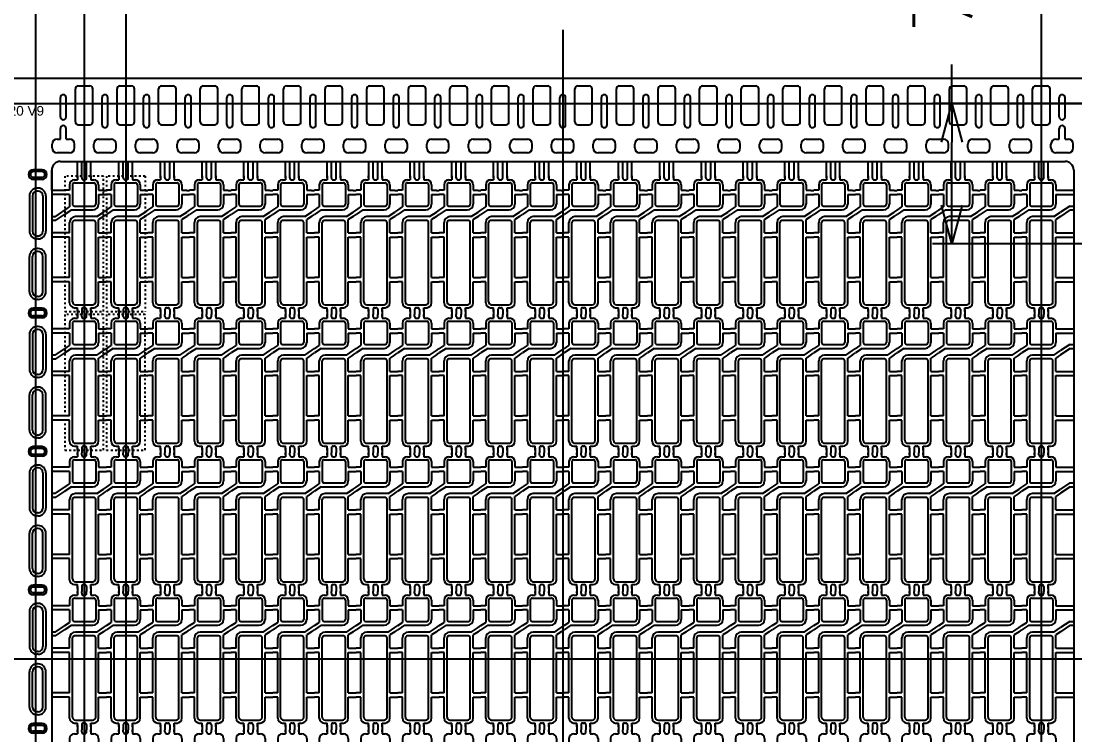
# Model space of a CAD drawing. Header units: millimetres. Extents: x -992 to 1678, y 128 to 1331.
# Drawn here: x -900.5 to -846, y 1233.2 to 1270.1 of the extents above; entities that cross this region are included whole.
import ezdxf

# ---------------------------------------------------------------- set-up
doc = ezdxf.new("R2010")
doc.units = ezdxf.units.MM
doc.header["$PDMODE"] = 3
doc.header["$PDSIZE"] = -1
for name, pattern in [('CENTER', [10.16, 6.35, -1.27, 1.27, -1.27]), ('DOT2', [0.125, 0, -0.125]), ('HIDDEN', [1.905, 1.27, -0.635])]:
    doc.linetypes.add(name, pattern=pattern)
doc.layers.get('DEFPOINTS').update_dxf_attribs({"color": 10})
for name, color, linetype in [('1', 3, 'Continuous'), ('3', 3, 'Continuous'), ('6', 6, 'Continuous'), ('b etching', 1, 'Continuous'), ('CEN', 8, 'CENTER'), ('DIM', 7, 'Continuous'), ('HID', 1, 'HIDDEN')]:
    doc.layers.add(name, color=color, linetype=linetype)
doc.styles.add('SIMPLEX', font='simplex')
doc.styles.get("Standard").update_dxf_attribs({"font": 'txt.shx', "bigfont": 'chineset.shx'})
doc.styles.add('STYLE3', font='arial.ttf')
doc.dimstyles.new('ISO-25', dxfattribs={"dimtxt": 2.5, "dimasz": 2.5, "dimexe": 1.25, "dimexo": 0.625, "dimtad": 1, "dimtxsty": 'Standard', "dimcen": 2.5, "dimadec": 0, "dimazin": 0, "dimtfac": 1, "dimtmove": 0, "dimatfit": 3, "dimfxl": 1, "dimarcsym": 0})

# ---------------------------------------------------------------- blocks, each defined once
blk = doc.blocks.new('_OPEN30')
at = {"color": 0, "linetype": 'ByBlock'}
for p, q in [((-1, 0.268), (0, 0)), ((0, 0), (-1, -0.268)), ((0, 0), (-1, 0))]:
    blk.add_line(p, q, dxfattribs=at)
blk = doc.blocks.new('*D90')
at = {"layer": 'DEFPOINTS', "color": 0, "transparency": 16777216}
for p in [(-656.549, 1302.091), (-903.349, 1266.644), (-656.549, 1266.644)]:
    blk.add_point(p, dxfattribs=at)
at = {"layer": 'DIM', "color": 0, "lineweight": -2, "transparency": 16777216}
for p, q in [((-903.349, 1267.644), (-903.349, 1303.091)), ((-656.549, 1267.644), (-656.549, 1303.091)), ((-901.349, 1302.091), (-790.092, 1302.091)), ((-658.549, 1302.091), (-769.806, 1302.091))]:
    blk.add_line(p, q, dxfattribs=at)
at = {"layer": 'DIM', "color": 0, "lineweight": -2, "transparency": 16777216, "xscale": 2, "yscale": 2, "zscale": 2, "rotation": 180}
blk.add_blockref('_OPEN30', (-903.349, 1302.091), dxfattribs=at)
at = {"layer": 'DIM', "color": 0, "lineweight": -2, "transparency": 16777216, "xscale": 2, "yscale": 2, "zscale": 2}
blk.add_blockref('_OPEN30', (-656.549, 1302.091), dxfattribs=at)
at = {"layer": 'DIM', "color": 0, "transparency": 16777216, "insert": (-779.949, 1302.091), "char_height": 3, "attachment_point": 5, "style": 'SIMPLEX'}
blk.add_mtext('246,8±1', dxfattribs=at)
blk = doc.blocks.new('*D93')
at = {"layer": 'DEFPOINTS', "color": 0, "transparency": 16777216}
for p in [(-899.724, 1292.825), (-841.649, 1270.144), (-899.724, 1208.444)]:
    blk.add_point(p, dxfattribs=at)
at = {"layer": 'DIM', "color": 0, "lineweight": -2, "transparency": 16777216}
for p, q in [((-899.724, 1209.444), (-899.724, 1293.825)), ((-841.649, 1271.144), (-841.649, 1293.825)), ((-897.724, 1292.825), (-879.615, 1292.825)), ((-843.649, 1292.825), (-861.758, 1292.825))]:
    blk.add_line(p, q, dxfattribs=at)
at = {"layer": 'DIM', "color": 0, "lineweight": -2, "transparency": 16777216, "xscale": 2, "yscale": 2, "zscale": 2, "rotation": 180}
blk.add_blockref('_OPEN30', (-899.724, 1292.825), dxfattribs=at)
at = {"layer": 'DIM', "color": 0, "lineweight": -2, "transparency": 16777216, "xscale": 2, "yscale": 2, "zscale": 2}
blk.add_blockref('_OPEN30', (-841.649, 1292.825), dxfattribs=at)
at = {"layer": 'DIM', "color": 0, "transparency": 16777216, "insert": (-870.686, 1292.825), "char_height": 3, "attachment_point": 5, "style": 'SIMPLEX'}
blk.add_mtext('58,075', dxfattribs=at)
blk = doc.blocks.new('*D131')
at = {"layer": 'DEFPOINTS', "color": 0, "transparency": 16777216}
for p in [(-841.649, 1265.844), (-852.393, 1258.594), (-841.649, 1258.594)]:
    blk.add_point(p, dxfattribs=at)
at = {"layer": 'DIM', "color": 0, "lineweight": -2, "transparency": 16777216}
for p, q in [((-852.393, 1265.844), (-852.393, 1267.844)), ((-842.649, 1265.844), (-853.393, 1265.844)), ((-852.393, 1260.594), (-852.393, 1263.844)), ((-842.649, 1258.594), (-853.393, 1258.594))]:
    blk.add_line(p, q, dxfattribs=at)
at = {"layer": 'DIM', "color": 0, "lineweight": -2, "transparency": 16777216, "xscale": 2, "yscale": 2, "zscale": 2}
for p, rotation in [((-852.393, 1265.844), 90), ((-852.393, 1258.594), 270)]:
    blk.add_blockref('_OPEN30', p, dxfattribs=dict(at, rotation=rotation))
at = {"layer": 'DIM', "color": 0, "transparency": 16777216, "insert": (-852.393, 1273.915), "char_height": 3, "attachment_point": 5, "rotation": 90, "style": 'SIMPLEX'}
blk.add_mtext('7,25', dxfattribs=at)
blk = doc.blocks.new('e1')
at = {"layer": '1'}
for p, q in [((-947.058, 906.581), (-947.058, 906.481)), ((-947.058, 906.481), (-947.058, 906.581)), ((-947.058, 906.581), (-947.058, 906.381)), ((-946.358, 906.581), (-946.358, 906.481)), ((-946.358, 906.481), (-946.358, 906.581)), ((-946.358, 906.581), (-946.358, 906.381)), ((-947.458, 906.131), (-947.458, 905.841)), ((-946.358, 906.381), (-946.208, 906.381)), ((-945.958, 906.131), (-945.958, 905.841)), ((-947.458, 905.841), (-947.708, 905.841)), ((-947.458, 905.621), (-947.708, 905.621)), ((-947.458, 905.621), (-947.458, 904.981)), ((-945.958, 905.841), (-945.708, 905.841)), ((-945.958, 905.621), (-945.958, 905.131)), ((-945.958, 905.621), (-945.708, 905.621)), ((-947.358, 904.831), (-946.258, 904.831)), ((-946.058, 904.481), (-947.158, 904.481)), ((-947.458, 903.641), (-947.458, 904.181)), ((-945.958, 903.641), (-945.958, 904.331)), ((-947.458, 903.641), (-947.708, 903.641)), ((-947.458, 903.421), (-947.708, 903.421)), ((-947.458, 901.341), (-947.458, 903.421)), ((-945.958, 903.641), (-945.708, 903.641)), ((-945.958, 901.341), (-945.958, 903.421)), ((-945.958, 903.421), (-945.708, 903.421)), ((-947.458, 901.341), (-947.708, 901.341)), ((-947.458, 901.121), (-947.708, 901.121)), ((-947.458, 900.031), (-947.458, 901.121)), ((-945.958, 901.341), (-945.708, 901.341)), ((-945.958, 900.031), (-945.958, 901.121)), ((-945.958, 901.121), (-945.708, 901.121)), ((-947.058, 899.581), (-947.058, 899.781)), ((-947.058, 899.581), (-947.058, 899.681)), ((-947.058, 899.681), (-947.058, 899.581)), ((-946.358, 899.781), (-946.208, 899.781)), ((-946.358, 899.581), (-946.358, 899.781)), ((-946.358, 899.581), (-946.358, 899.681)), ((-946.358, 899.681), (-946.358, 899.581))]:
    blk.add_line(p, q, dxfattribs=at)
at = {"layer": '1', "linetype": 'ByBlock'}
for p, q in [((-946.833, 906.481), (-946.833, 906.581)), ((-946.583, 906.481), (-946.583, 906.581)), ((-947.208, 906.381), (-947.058, 906.381)), ((-946.733, 906.381), (-946.683, 906.381)), ((-947.708, 904.814), (-947.458, 904.981)), ((-947.358, 904.831), (-947.708, 904.597)), ((-946.058, 904.481), (-945.708, 904.714)), ((-945.708, 904.497), (-945.958, 904.331)), ((-947.208, 899.781), (-947.058, 899.781)), ((-946.833, 899.681), (-946.833, 899.581)), ((-946.733, 899.781), (-946.683, 899.781)), ((-946.583, 899.681), (-946.583, 899.581))]:
    blk.add_line(p, q, dxfattribs=at)
at = {"layer": '1'}
for centre, radius, start, end in [((-947.208, 906.131), 0.25, 90, 180), ((-946.208, 906.131), 0.25, 0, 90), ((-946.258, 905.131), 0.3, 270, 0), ((-947.158, 904.181), 0.3, 90, 180), ((-947.208, 900.031), 0.25, 180, 270), ((-946.208, 900.031), 0.25, 270, 0)]:
    blk.add_arc(centre, radius, start, end, dxfattribs=at)
at = {"layer": '1', "linetype": 'ByBlock'}
for centre, start, end in [((-946.733, 906.481), 180, 270), ((-946.683, 906.481), 270, 0), ((-946.733, 899.681), 90, 180), ((-946.683, 899.681), 0, 90)]:
    blk.add_arc(centre, 0.1, start, end, dxfattribs=at)
blk = doc.blocks.new('e2')
at = {"layer": 'b etching', "linetype": 'ByBlock'}
for p, q in [((-947.308, 906.131), (-947.308, 905.131)), ((-947.208, 906.231), (-946.208, 906.231)), ((-946.108, 906.131), (-946.108, 905.131)), ((-947.208, 905.031), (-946.208, 905.031)), ((-947.308, 900.081), (-947.308, 904.181)), ((-946.208, 904.281), (-947.208, 904.281)), ((-946.108, 900.081), (-946.108, 904.181)), ((-947.158, 899.931), (-946.258, 899.931))]:
    blk.add_line(p, q, dxfattribs=at)
for centre, radius, start, end in [((-947.208, 906.131), 0.1, 90, 180), ((-946.208, 906.131), 0.1, 360, 90), ((-947.208, 905.131), 0.1, 180, 270), ((-946.208, 905.131), 0.1, 270, 360), ((-947.208, 904.181), 0.1, 90, 180), ((-946.208, 904.181), 0.1, 0, 90), ((-947.158, 900.081), 0.15, 180, 270), ((-946.258, 900.081), 0.15, 270, 0)]:
    blk.add_arc(centre, radius, start, end, dxfattribs=at)
blk = doc.blocks.new('TOP')
at = {"layer": '1', "linetype": 'ByBlock'}
for p, q in [((-895.149, 911.326), (-894.999, 911.326)), ((-895.149, 911.106), (-894.999, 911.106)), ((-895.149, 910.2), (-894.999, 910.3)), ((-895.149, 909.983), (-894.999, 910.083)), ((-895.149, 909.126), (-894.999, 909.126)), ((-895.149, 908.906), (-894.999, 908.906)), ((-895.149, 906.826), (-894.999, 906.826)), ((-895.149, 906.606), (-894.999, 906.606)), ((-896.499, 905.066), (-896.499, 904.916)), ((-896.274, 905.066), (-896.274, 904.916)), ((-896.024, 905.066), (-896.024, 904.916)), ((-895.799, 905.066), (-895.799, 904.916))]:
    blk.add_line(p, q, dxfattribs=at)
blk = doc.blocks.new('TOP13')
at = {"layer": '1'}
for p, q in [((-902.111, 615.212), (-902.111, 616.912)), ((-901.961, 617.062), (-901.361, 617.062)), ((-901.211, 615.212), (-901.211, 616.912)), ((-900.736, 615.062), (-900.736, 616.462)), ((-900.436, 615.062), (-900.436, 616.462)), ((-901.961, 615.062), (-901.361, 615.062))]:
    blk.add_line(p, q, dxfattribs=at)
for centre, start, end in [((-901.961, 616.912), 90, 180), ((-901.361, 616.912), 0, 90), ((-900.586, 616.462), 0, 180), ((-901.961, 615.212), 180, 270), ((-901.361, 615.212), 270, 0), ((-900.586, 615.062), 180, 0)]:
    blk.add_arc(centre, 0.15, start, end, dxfattribs=at)
blk = doc.blocks.new('1')
at = {"layer": '1', "linetype": 'ByBlock'}
for p, q in [((-898.224, 911.326), (-898.899, 911.326)), ((-898.224, 911.106), (-898.899, 911.106)), ((-898.899, 911.106), (-898.899, 909.966)), ((-898.724, 909.966), (-897.974, 910.466)), ((-898.724, 909.966), (-898.899, 909.966)), ((-898.699, 909.766), (-897.874, 910.316)), ((-898.699, 909.766), (-898.899, 909.766)), ((-898.899, 909.766), (-898.899, 909.126)), ((-898.224, 909.126), (-898.899, 909.126)), ((-898.224, 908.906), (-898.899, 908.906)), ((-898.899, 908.906), (-898.899, 906.826)), ((-898.224, 906.826), (-898.899, 906.826)), ((-898.224, 906.606), (-898.899, 906.606)), ((-898.899, 906.606), (-898.899, 904.176)), ((-898.224, 904.176), (-898.899, 904.176))]:
    blk.add_line(p, q, dxfattribs=at)
blk = doc.blocks.new('111')
at = {"layer": '1', "linetype": 'ByBlock'}
for p, q in [((-415.593, 929.351), (-415.593, 930.101)), ((-415.368, 929.351), (-415.368, 930.101)), ((-415.368, 930.101), (-415.118, 930.101)), ((-415.118, 929.351), (-415.118, 930.101)), ((-414.893, 930.101), (-413.443, 930.101)), ((-414.893, 929.351), (-414.893, 930.101))]:
    blk.add_line(p, q, dxfattribs=at)
blk = doc.blocks.new('222')
at = {"layer": '1', "linetype": 'ByBlock'}
for p, q in [((-364.793, 928.391), (-364.118, 928.391)), ((-364.118, 928.391), (-364.118, 927.801)), ((-364.318, 927.801), (-364.793, 927.485)), ((-364.318, 927.801), (-364.118, 927.801)), ((-364.293, 927.601), (-364.793, 927.268)), ((-364.293, 927.601), (-364.118, 927.601)), ((-364.118, 927.601), (-364.118, 926.411)), ((-364.793, 926.411), (-364.118, 926.411)), ((-364.793, 926.191), (-364.118, 926.191)), ((-364.118, 926.191), (-364.118, 924.111)), ((-364.793, 924.111), (-364.118, 924.111)), ((-364.793, 923.891), (-364.118, 923.891)), ((-364.118, 923.891), (-364.118, 921.461)), ((-366.143, 922.351), (-366.143, 922.201)), ((-365.918, 922.351), (-365.918, 922.201)), ((-365.668, 922.351), (-365.668, 922.201)), ((-365.443, 922.351), (-365.443, 922.201)), ((-364.793, 921.461), (-364.118, 921.461))]:
    blk.add_line(p, q, dxfattribs=at)

msp = doc.modelspace()

# ---------------------------------------------------------------- linework, layer by layer
at = {"layer": '1'}
for p, q in [((-902.3486804, 1267.14394821), (-872.4986804, 1267.14394821)), ((-848.2236804, 1264.89394821), (-848.2236804, 1266.59394821)), ((-848.0736804, 1266.74394821), (-847.4736804, 1266.74394821)), ((-847.3236804, 1264.89394821), (-847.3236804, 1266.59394821)), ((-898.4486804, 1265.14394821), (-898.4486804, 1266.14394821)), ((-898.1486804, 1265.14394821), (-898.1486804, 1266.14394821)), ((-846.8486804, 1265.14394821), (-846.8486804, 1266.14394821)), ((-846.5486804, 1265.14394821), (-846.5486804, 1266.14394821)), ((-898.4486804, 1263.99394821), (-898.4486804, 1264.54394821)), ((-898.1486804, 1263.99394821), (-898.1486804, 1264.54394821)), ((-848.0736804, 1264.74394821), (-847.4736804, 1264.74394821)), ((-846.8486804, 1263.99394821), (-846.8486804, 1264.54394821)), ((-846.5486804, 1263.99394821), (-846.5486804, 1264.54394821)), ((-898.6236804, 1263.99394821), (-898.4486804, 1263.99394821)), ((-898.1486804, 1263.99394821), (-897.9736804, 1263.99394821)), ((-896.4736804, 1263.99394821), (-895.8236804, 1263.99394821)), ((-894.3236804, 1263.99394821), (-893.6736804, 1263.99394821)), ((-892.1736804, 1263.99394821), (-891.5236804, 1263.99394821)), ((-890.0236804, 1263.99394821), (-889.3736804, 1263.99394821)), ((-887.8736804, 1263.99394821), (-887.2236804, 1263.99394821)), ((-885.7236804, 1263.99394821), (-885.0736804, 1263.99394821)), ((-883.5736804, 1263.99394821), (-882.9236804, 1263.99394821)), ((-881.4236804, 1263.99394821), (-880.7736804, 1263.99394821)), ((-879.2736804, 1263.99394821), (-878.6236804, 1263.99394821)), ((-877.1236804, 1263.99394821), (-876.4736804, 1263.99394821)), ((-874.9736804, 1263.99394821), (-874.3236804, 1263.99394821)), ((-872.8236804, 1263.99394821), (-872.1736804, 1263.99394821)), ((-870.6736804, 1263.99394821), (-870.0236804, 1263.99394821)), ((-868.5236804, 1263.99394821), (-867.8736804, 1263.99394821)), ((-866.3736804, 1263.99394821), (-865.7236804, 1263.99394821)), ((-864.2236804, 1263.99394821), (-863.5736804, 1263.99394821)), ((-862.0736804, 1263.99394821), (-861.4236804, 1263.99394821)), ((-859.9236804, 1263.99394821), (-859.2736804, 1263.99394821)), ((-857.7736804, 1263.99394821), (-857.1236804, 1263.99394821)), ((-855.6236804, 1263.99394821), (-854.9736804, 1263.99394821)), ((-853.4736804, 1263.99394821), (-852.8236804, 1263.99394821)), ((-851.3236804, 1263.99394821), (-850.6736804, 1263.99394821)), ((-849.1736804, 1263.99394821), (-848.5236804, 1263.99394821)), ((-847.0236804, 1263.99394821), (-846.8486804, 1263.99394821)), ((-846.5486804, 1263.99394821), (-846.3736804, 1263.99394821)), ((-899.3986804, 1262.31894821), (-899.8486804, 1262.31894821)), ((-899.3986804, 1262.31894821), (-899.8486804, 1262.31894821)), ((-899.3986804, 1262.01894821), (-899.8486804, 1262.01894821)), ((-899.3986804, 1262.01894821), (-899.8486804, 1262.01894821)), ((-899.8986804, 1261.06894821), (-899.8986804, 1259.24394821)), ((-899.5986804, 1261.31894821), (-899.6486804, 1261.31894821)), ((-899.3486804, 1261.06894821), (-899.3486804, 1259.24394821)), ((-899.5986804, 1258.99394821), (-899.6486804, 1258.99394821)), ((-899.8986804, 1256.11894821), (-899.8986804, 1257.94394821)), ((-899.5986804, 1258.19394821), (-899.6486804, 1258.19394821)), ((-899.3486804, 1256.11894821), (-899.3486804, 1257.94394821)), ((-899.5986804, 1255.86894821), (-899.6486804, 1255.86894821)), ((-899.3986804, 1255.16894821), (-899.8486804, 1255.16894821)), ((-899.3986804, 1255.16894821), (-899.8486804, 1255.16894821)), ((-899.3986804, 1254.86894821), (-899.8486804, 1254.86894821)), ((-899.3986804, 1254.86894821), (-899.8486804, 1254.86894821)), ((-899.8986804, 1253.91894821), (-899.8986804, 1252.09394821)), ((-899.5986804, 1254.16894821), (-899.6486804, 1254.16894821)), ((-899.3486804, 1253.91894821), (-899.3486804, 1252.09394821)), ((-899.5986804, 1251.84394821), (-899.6486804, 1251.84394821)), ((-899.8986804, 1248.96894821), (-899.8986804, 1250.79394821)), ((-899.5986804, 1251.04394821), (-899.6486804, 1251.04394821)), ((-899.3486804, 1248.96894821), (-899.3486804, 1250.79394821)), ((-899.5986804, 1248.71894821), (-899.6486804, 1248.71894821)), ((-899.3986804, 1248.01894821), (-899.8486804, 1248.01894821)), ((-899.3986804, 1248.01894821), (-899.8486804, 1248.01894821)), ((-899.3986804, 1247.71894821), (-899.8486804, 1247.71894821)), ((-899.3986804, 1247.71894821), (-899.8486804, 1247.71894821)), ((-899.5986804, 1247.01894821), (-899.6486804, 1247.01894821)), ((-899.8986804, 1246.76894821), (-899.8986804, 1244.94394821)), ((-899.3486804, 1246.76894821), (-899.3486804, 1244.94394821)), ((-899.5986804, 1244.69394821), (-899.6486804, 1244.69394821)), ((-899.8986804, 1241.81894821), (-899.8986804, 1243.64394821)), ((-899.5986804, 1243.89394821), (-899.6486804, 1243.89394821)), ((-899.3486804, 1241.81894821), (-899.3486804, 1243.64394821)), ((-899.5986804, 1241.56894821), (-899.6486804, 1241.56894821)), ((-899.3986804, 1240.86894821), (-899.8486804, 1240.86894821)), ((-899.3986804, 1240.86894821), (-899.8486804, 1240.86894821)), ((-899.3986804, 1240.56894821), (-899.8486804, 1240.56894821)), ((-899.3986804, 1240.56894821), (-899.8486804, 1240.56894821)), ((-899.5986804, 1239.86894821), (-899.6486804, 1239.86894821)), ((-899.8986804, 1239.61894821), (-899.8986804, 1237.79394821)), ((-899.3486804, 1239.61894821), (-899.3486804, 1237.79394821)), ((-899.5986804, 1237.54394821), (-899.6486804, 1237.54394821)), ((-899.8986804, 1234.66894821), (-899.8986804, 1236.49394821)), ((-899.5986804, 1236.74394821), (-899.6486804, 1236.74394821)), ((-899.3486804, 1234.66894821), (-899.3486804, 1236.49394821)), ((-899.5986804, 1234.41894821), (-899.6486804, 1234.41894821)), ((-899.3986804, 1233.71894821), (-899.8486804, 1233.71894821)), ((-899.3986804, 1233.71894821), (-899.8486804, 1233.71894821)), ((-899.3986804, 1233.41894821), (-899.8486804, 1233.41894821)), ((-899.3986804, 1233.41894821), (-899.8486804, 1233.41894821))]:
    msp.add_line(p, q, dxfattribs=at)
at = {"layer": '1', "linetype": 'ByBlock'}
for p, q in [((-872.4986804, 1267.14394821), (-842.6486804, 1267.14394821)), ((-898.8736804, 1263.54394821), (-898.8736804, 1263.74394821)), ((-897.7236804, 1263.54394821), (-897.7236804, 1263.74394821)), ((-896.7236804, 1263.54394821), (-896.7236804, 1263.74394821)), ((-895.5736804, 1263.54394821), (-895.5736804, 1263.74394821)), ((-894.5736804, 1263.54394821), (-894.5736804, 1263.74394821)), ((-893.4236804, 1263.54394821), (-893.4236804, 1263.74394821)), ((-892.4236804, 1263.54394821), (-892.4236804, 1263.74394821)), ((-891.2736804, 1263.54394821), (-891.2736804, 1263.74394821)), ((-890.2736804, 1263.54394821), (-890.2736804, 1263.74394821)), ((-889.1236804, 1263.54394821), (-889.1236804, 1263.74394821)), ((-888.1236804, 1263.54394821), (-888.1236804, 1263.74394821)), ((-886.9736804, 1263.54394821), (-886.9736804, 1263.74394821)), ((-885.9736804, 1263.54394821), (-885.9736804, 1263.74394821)), ((-884.8236804, 1263.54394821), (-884.8236804, 1263.74394821)), ((-883.8236804, 1263.54394821), (-883.8236804, 1263.74394821)), ((-882.6736804, 1263.54394821), (-882.6736804, 1263.74394821)), ((-881.6736804, 1263.54394821), (-881.6736804, 1263.74394821)), ((-880.5236804, 1263.54394821), (-880.5236804, 1263.74394821)), ((-879.5236804, 1263.54394821), (-879.5236804, 1263.74394821)), ((-878.3736804, 1263.54394821), (-878.3736804, 1263.74394821)), ((-877.3736804, 1263.54394821), (-877.3736804, 1263.74394821)), ((-876.2236804, 1263.54394821), (-876.2236804, 1263.74394821)), ((-875.2236804, 1263.54394821), (-875.2236804, 1263.74394821)), ((-874.0736804, 1263.54394821), (-874.0736804, 1263.74394821)), ((-873.0736804, 1263.54394821), (-873.0736804, 1263.74394821)), ((-871.9236804, 1263.54394821), (-871.9236804, 1263.74394821)), ((-870.9236804, 1263.54394821), (-870.9236804, 1263.74394821)), ((-869.7736804, 1263.54394821), (-869.7736804, 1263.74394821)), ((-868.7736804, 1263.54394821), (-868.7736804, 1263.74394821)), ((-867.6236804, 1263.54394821), (-867.6236804, 1263.74394821)), ((-866.6236804, 1263.54394821), (-866.6236804, 1263.74394821)), ((-865.4736804, 1263.54394821), (-865.4736804, 1263.74394821)), ((-864.4736804, 1263.54394821), (-864.4736804, 1263.74394821)), ((-863.3236804, 1263.54394821), (-863.3236804, 1263.74394821)), ((-862.3236804, 1263.54394821), (-862.3236804, 1263.74394821)), ((-861.1736804, 1263.54394821), (-861.1736804, 1263.74394821)), ((-860.1736804, 1263.54394821), (-860.1736804, 1263.74394821)), ((-859.0236804, 1263.54394821), (-859.0236804, 1263.74394821)), ((-858.0236804, 1263.54394821), (-858.0236804, 1263.74394821)), ((-856.8736804, 1263.54394821), (-856.8736804, 1263.74394821)), ((-855.8736804, 1263.54394821), (-855.8736804, 1263.74394821)), ((-854.7236804, 1263.54394821), (-854.7236804, 1263.74394821)), ((-853.7236804, 1263.54394821), (-853.7236804, 1263.74394821)), ((-852.5736804, 1263.54394821), (-852.5736804, 1263.74394821)), ((-851.5736804, 1263.54394821), (-851.5736804, 1263.74394821)), ((-850.4236804, 1263.54394821), (-850.4236804, 1263.74394821)), ((-849.4236804, 1263.54394821), (-849.4236804, 1263.74394821)), ((-848.2736804, 1263.54394821), (-848.2736804, 1263.74394821)), ((-847.2736804, 1263.54394821), (-847.2736804, 1263.74394821)), ((-846.1236804, 1263.54394821), (-846.1236804, 1263.74394821)), ((-897.9736804, 1263.29394821), (-898.6236804, 1263.29394821)), ((-895.8236804, 1263.29394821), (-896.4736804, 1263.29394821)), ((-893.6736804, 1263.29394821), (-894.3236804, 1263.29394821)), ((-891.5236804, 1263.29394821), (-892.1736804, 1263.29394821)), ((-889.3736804, 1263.29394821), (-890.0236804, 1263.29394821)), ((-887.2236804, 1263.29394821), (-887.8736804, 1263.29394821)), ((-885.0736804, 1263.29394821), (-885.7236804, 1263.29394821)), ((-882.9236804, 1263.29394821), (-883.5736804, 1263.29394821)), ((-880.7736804, 1263.29394821), (-881.4236804, 1263.29394821)), ((-878.6236804, 1263.29394821), (-879.2736804, 1263.29394821)), ((-876.4736804, 1263.29394821), (-877.1236804, 1263.29394821)), ((-874.3236804, 1263.29394821), (-874.9736804, 1263.29394821)), ((-872.1736804, 1263.29394821), (-872.8236804, 1263.29394821)), ((-870.0236804, 1263.29394821), (-870.6736804, 1263.29394821)), ((-867.8736804, 1263.29394821), (-868.5236804, 1263.29394821)), ((-865.7236804, 1263.29394821), (-866.3736804, 1263.29394821)), ((-863.5736804, 1263.29394821), (-864.2236804, 1263.29394821)), ((-861.4236804, 1263.29394821), (-862.0736804, 1263.29394821)), ((-859.2736804, 1263.29394821), (-859.9236804, 1263.29394821)), ((-857.1236804, 1263.29394821), (-857.7736804, 1263.29394821)), ((-854.9736804, 1263.29394821), (-855.6236804, 1263.29394821)), ((-852.8236804, 1263.29394821), (-853.4736804, 1263.29394821)), ((-850.6736804, 1263.29394821), (-851.3236804, 1263.29394821)), ((-848.5236804, 1263.29394821), (-849.1736804, 1263.29394821)), ((-846.3736804, 1263.29394821), (-847.0236804, 1263.29394821)), ((-898.4486804, 1262.84394821), (-897.5736804, 1262.84394821)), ((-847.4236804, 1262.84394821), (-846.5486804, 1262.84394821)), ((-898.8986804, 1261.35394821), (-898.8986804, 1262.39394821)), ((-846.0986804, 1262.39394821), (-846.0986804, 1261.35394821)), ((-846.7736804, 1261.35394821), (-846.0986804, 1261.35394821))]:
    msp.add_line(p, q, dxfattribs=at)
at = {"layer": '1'}
for centre, radius, start, end in [((-848.0736804, 1266.59394821), 0.15, 90, 180), ((-847.4736804, 1266.59394821), 0.15, 0, 90), ((-898.2986804, 1266.14394821), 0.15, 0, 180), ((-846.6986804, 1266.14394821), 0.15, 0, 180), ((-898.2986804, 1265.14394821), 0.15, 180, 0), ((-848.0736804, 1264.89394821), 0.15, 180, 270), ((-847.4736804, 1264.89394821), 0.15, 270, 0), ((-846.6986804, 1265.14394821), 0.15, 180, 0), ((-898.2986804, 1264.54394821), 0.15, 0, 180), ((-846.6986804, 1264.54394821), 0.15, 0, 180), ((-899.8486804, 1262.16894821), 0.15, 90, 270), ((-899.8486804, 1262.16894821), 0.15, 90, 270), ((-899.3986804, 1262.16894821), 0.15, 270, 90), ((-899.3986804, 1262.16894821), 0.15, 270, 90), ((-899.6486804, 1261.06894821), 0.25, 90, 180), ((-899.5986804, 1261.06894821), 0.25, 360, 90), ((-899.6486804, 1259.24394821), 0.25, 180, 270), ((-899.5986804, 1259.24394821), 0.25, 270, 360), ((-899.6486804, 1257.94394821), 0.25, 90, 180), ((-899.5986804, 1257.94394821), 0.25, 0, 90), ((-899.6486804, 1256.11894821), 0.25, 180, 270), ((-899.5986804, 1256.11894821), 0.25, 270, 0), ((-899.8486804, 1255.01894821), 0.15, 90, 270), ((-899.8486804, 1255.01894821), 0.15, 90, 270), ((-899.3986804, 1255.01894821), 0.15, 270, 90), ((-899.3986804, 1255.01894821), 0.15, 270, 90), ((-899.6486804, 1253.91894821), 0.25, 90, 180), ((-899.5986804, 1253.91894821), 0.25, 360, 90), ((-899.6486804, 1252.09394821), 0.25, 180, 270), ((-899.5986804, 1252.09394821), 0.25, 270, 360), ((-899.6486804, 1250.79394821), 0.25, 90, 180), ((-899.5986804, 1250.79394821), 0.25, 0, 90), ((-899.6486804, 1248.96894821), 0.25, 180, 270), ((-899.5986804, 1248.96894821), 0.25, 270, 0), ((-899.8486804, 1247.86894821), 0.15, 90, 270), ((-899.8486804, 1247.86894821), 0.15, 90, 270), ((-899.3986804, 1247.86894821), 0.15, 270, 90), ((-899.3986804, 1247.86894821), 0.15, 270, 90), ((-899.6486804, 1246.76894821), 0.25, 90, 180), ((-899.5986804, 1246.76894821), 0.25, 360, 90), ((-899.6486804, 1244.94394821), 0.25, 180, 270), ((-899.5986804, 1244.94394821), 0.25, 270, 360), ((-899.6486804, 1243.64394821), 0.25, 90, 180), ((-899.5986804, 1243.64394821), 0.25, 0, 90), ((-899.6486804, 1241.81894821), 0.25, 180, 270), ((-899.5986804, 1241.81894821), 0.25, 270, 0), ((-899.8486804, 1240.71894821), 0.15, 90, 270), ((-899.8486804, 1240.71894821), 0.15, 90, 270), ((-899.3986804, 1240.71894821), 0.15, 270, 90), ((-899.3986804, 1240.71894821), 0.15, 270, 90), ((-899.6486804, 1239.61894821), 0.25, 90, 180), ((-899.5986804, 1239.61894821), 0.25, 360, 90), ((-899.6486804, 1237.79394821), 0.25, 180, 270), ((-899.5986804, 1237.79394821), 0.25, 270, 360), ((-899.6486804, 1236.49394821), 0.25, 90, 180), ((-899.5986804, 1236.49394821), 0.25, 0, 90), ((-899.6486804, 1234.66894821), 0.25, 180, 270), ((-899.5986804, 1234.66894821), 0.25, 270, 0), ((-899.8486804, 1233.56894821), 0.15, 90, 270), ((-899.8486804, 1233.56894821), 0.15, 90, 270), ((-899.3986804, 1233.56894821), 0.15, 270, 90), ((-899.3986804, 1233.56894821), 0.15, 270, 90)]:
    msp.add_arc(centre, radius, start, end, dxfattribs=at)
at = {"layer": '1', "linetype": 'ByBlock'}
for centre, radius, start, end in [((-898.6236804, 1263.74394821), 0.25, 90, 180), ((-897.9736804, 1263.74394821), 0.25, 0, 90), ((-896.4736804, 1263.74394821), 0.25, 90, 180), ((-895.8236804, 1263.74394821), 0.25, 0, 90), ((-894.3236804, 1263.74394821), 0.25, 90, 180), ((-893.6736804, 1263.74394821), 0.25, 0, 90), ((-892.1736804, 1263.74394821), 0.25, 90, 180), ((-891.5236804, 1263.74394821), 0.25, 0, 90), ((-890.0236804, 1263.74394821), 0.25, 90, 180), ((-889.3736804, 1263.74394821), 0.25, 0, 90), ((-887.8736804, 1263.74394821), 0.25, 90, 180), ((-887.2236804, 1263.74394821), 0.25, 0, 90), ((-885.7236804, 1263.74394821), 0.25, 90, 180), ((-885.0736804, 1263.74394821), 0.25, 0, 90), ((-883.5736804, 1263.74394821), 0.25, 90, 180), ((-882.9236804, 1263.74394821), 0.25, 0, 90), ((-881.4236804, 1263.74394821), 0.25, 90, 180), ((-880.7736804, 1263.74394821), 0.25, 0, 90), ((-879.2736804, 1263.74394821), 0.25, 90, 180), ((-878.6236804, 1263.74394821), 0.25, 0, 90), ((-877.1236804, 1263.74394821), 0.25, 90, 180), ((-876.4736804, 1263.74394821), 0.25, 0, 90), ((-874.9736804, 1263.74394821), 0.25, 90, 180), ((-874.3236804, 1263.74394821), 0.25, 0, 90), ((-872.8236804, 1263.74394821), 0.25, 90, 180), ((-872.1736804, 1263.74394821), 0.25, 0, 90), ((-870.6736804, 1263.74394821), 0.25, 90, 180), ((-870.0236804, 1263.74394821), 0.25, 0, 90), ((-868.5236804, 1263.74394821), 0.25, 90, 180), ((-867.8736804, 1263.74394821), 0.25, 0, 90), ((-866.3736804, 1263.74394821), 0.25, 90, 180), ((-865.7236804, 1263.74394821), 0.25, 0, 90), ((-864.2236804, 1263.74394821), 0.25, 90, 180), ((-863.5736804, 1263.74394821), 0.25, 0, 90), ((-862.0736804, 1263.74394821), 0.25, 90, 180), ((-861.4236804, 1263.74394821), 0.25, 0, 90), ((-859.9236804, 1263.74394821), 0.25, 90, 180), ((-859.2736804, 1263.74394821), 0.25, 0, 90), ((-857.7736804, 1263.74394821), 0.25, 90, 180), ((-857.1236804, 1263.74394821), 0.25, 0, 90), ((-855.6236804, 1263.74394821), 0.25, 90, 180), ((-854.9736804, 1263.74394821), 0.25, 0, 90), ((-853.4736804, 1263.74394821), 0.25, 90, 180), ((-852.8236804, 1263.74394821), 0.25, 0, 90), ((-851.3236804, 1263.74394821), 0.25, 90, 180), ((-850.6736804, 1263.74394821), 0.25, 0, 90), ((-849.1736804, 1263.74394821), 0.25, 90, 180), ((-848.5236804, 1263.74394821), 0.25, 0, 90), ((-847.0236804, 1263.74394821), 0.25, 90, 180), ((-846.3736804, 1263.74394821), 0.25, 0, 90), ((-898.6236804, 1263.54394821), 0.25, 180, 270), ((-897.9736804, 1263.54394821), 0.25, 270, 0), ((-896.4736804, 1263.54394821), 0.25, 180, 270), ((-895.8236804, 1263.54394821), 0.25, 270, 0), ((-894.3236804, 1263.54394821), 0.25, 180, 270), ((-893.6736804, 1263.54394821), 0.25, 270, 0), ((-892.1736804, 1263.54394821), 0.25, 180, 270), ((-891.5236804, 1263.54394821), 0.25, 270, 0), ((-890.0236804, 1263.54394821), 0.25, 180, 270), ((-889.3736804, 1263.54394821), 0.25, 270, 0), ((-887.8736804, 1263.54394821), 0.25, 180, 270), ((-887.2236804, 1263.54394821), 0.25, 270, 0), ((-885.7236804, 1263.54394821), 0.25, 180, 270), ((-885.0736804, 1263.54394821), 0.25, 270, 0), ((-883.5736804, 1263.54394821), 0.25, 180, 270), ((-882.9236804, 1263.54394821), 0.25, 270, 0), ((-881.4236804, 1263.54394821), 0.25, 180, 270), ((-880.7736804, 1263.54394821), 0.25, 270, 0), ((-879.2736804, 1263.54394821), 0.25, 180, 270), ((-878.6236804, 1263.54394821), 0.25, 270, 0), ((-877.1236804, 1263.54394821), 0.25, 180, 270), ((-876.4736804, 1263.54394821), 0.25, 270, 0), ((-874.9736804, 1263.54394821), 0.25, 180, 270), ((-874.3236804, 1263.54394821), 0.25, 270, 0), ((-872.8236804, 1263.54394821), 0.25, 180, 270), ((-872.1736804, 1263.54394821), 0.25, 270, 0), ((-870.6736804, 1263.54394821), 0.25, 180, 270), ((-870.0236804, 1263.54394821), 0.25, 270, 0), ((-868.5236804, 1263.54394821), 0.25, 180, 270), ((-867.8736804, 1263.54394821), 0.25, 270, 0), ((-866.3736804, 1263.54394821), 0.25, 180, 270), ((-865.7236804, 1263.54394821), 0.25, 270, 0), ((-864.2236804, 1263.54394821), 0.25, 180, 270), ((-863.5736804, 1263.54394821), 0.25, 270, 0), ((-862.0736804, 1263.54394821), 0.25, 180, 270), ((-861.4236804, 1263.54394821), 0.25, 270, 0), ((-859.9236804, 1263.54394821), 0.25, 180, 270), ((-859.2736804, 1263.54394821), 0.25, 270, 0), ((-857.7736804, 1263.54394821), 0.25, 180, 270), ((-857.1236804, 1263.54394821), 0.25, 270, 0), ((-855.6236804, 1263.54394821), 0.25, 180, 270), ((-854.9736804, 1263.54394821), 0.25, 270, 0), ((-853.4736804, 1263.54394821), 0.25, 180, 270), ((-852.8236804, 1263.54394821), 0.25, 270, 0), ((-851.3236804, 1263.54394821), 0.25, 180, 270), ((-850.6736804, 1263.54394821), 0.25, 270, 0), ((-849.1736804, 1263.54394821), 0.25, 180, 270), ((-848.5236804, 1263.54394821), 0.25, 270, 0), ((-847.0236804, 1263.54394821), 0.25, 180, 270), ((-846.3736804, 1263.54394821), 0.25, 270, 0), ((-898.4486804, 1262.39394821), 0.45, 90, 180), ((-846.5486804, 1262.39394821), 0.45, 0, 90)]:
    msp.add_arc(centre, radius, start, end, dxfattribs=at)
at = {"layer": '3', "linetype": 'ByBlock'}
for p, q in [((-848.1236804, 1262.09394821), (-848.1236804, 1262.84394821)), ((-847.8986804, 1262.09394821), (-847.8986804, 1262.84394821)), ((-847.8986804, 1262.84394821), (-847.6486804, 1262.84394821)), ((-847.6486804, 1262.09394821), (-847.6486804, 1262.84394821)), ((-847.4236804, 1262.09394821), (-847.4236804, 1262.84394821))]:
    msp.add_line(p, q, dxfattribs=at)
at = {"layer": '6', "linetype": 'DOT2'}
for p, q in [((-898.2236804, 1262.09394821), (-898.2236804, 1255.09394821)), ((-896.2236804, 1262.09394821), (-898.2236804, 1262.09394821)), ((-896.2236804, 1255.09394821), (-896.2236804, 1262.09394821)), ((-896.0736804, 1262.09394821), (-896.0736804, 1255.09394821)), ((-894.0736804, 1262.09394821), (-896.0736804, 1262.09394821)), ((-894.0736804, 1262.09394821), (-894.0736804, 1255.09394821)), ((-898.2236804, 1255.09394821), (-896.2236804, 1255.09394821)), ((-896.0736804, 1255.09394821), (-894.0736804, 1255.09394821)), ((-896.2236804, 1254.94394821), (-898.2236804, 1254.94394821)), ((-898.2236804, 1254.94394821), (-898.2236804, 1247.94394821)), ((-896.2236804, 1247.94394821), (-896.2236804, 1254.94394821)), ((-896.0736804, 1254.94394821), (-896.0736804, 1247.94394821)), ((-894.0736804, 1254.94394821), (-896.0736804, 1254.94394821)), ((-894.0736804, 1247.94394821), (-894.0736804, 1254.94394821)), ((-898.2236804, 1247.94394821), (-896.2236804, 1247.94394821)), ((-896.0736804, 1247.94394821), (-894.0736804, 1247.94394821))]:
    msp.add_line(p, q, dxfattribs=at)
at = {"layer": 'CEN', "linetype": 'ByBlock'}
for p, q in [((-847.7736804, 1271.14394821), (-847.7736804, 1204.34394821)), ((-897.2236804, 1270.54394821), (-897.2236804, 1204.34394821)), ((-895.0736804, 1270.54394821), (-895.0736804, 1203.74394821)), ((-872.4986804, 1269.64394821), (-872.4986804, 1202.64394821)), ((-901.6236804, 1265.84394821), (-659.2736804, 1265.84394821)), ((-648.05900889, 1237.14394821), (-914.20864364, 1237.14394821))]:
    msp.add_line(p, q, dxfattribs=at)
at = {"layer": 'HID', "linetype": 'ByBlock'}
for p, q in [((-898.4486804, 1262.84394821), (-846.5486804, 1262.84394821)), ((-899.3986804, 1262.41894821), (-899.8486804, 1262.41894821)), ((-898.8986804, 1262.39394821), (-898.8986804, 1211.89394821)), ((-846.0986804, 1262.39394821), (-846.0986804, 1211.89394821)), ((-899.3986804, 1261.91894821), (-899.8486804, 1261.91894821)), ((-900.0486804, 1261.06894821), (-900.0486804, 1259.24394821)), ((-899.5986804, 1261.46894821), (-899.6486804, 1261.46894821)), ((-899.1986804, 1261.06894821), (-899.1986804, 1259.24394821)), ((-899.5986804, 1258.84394821), (-899.6486804, 1258.84394821)), ((-899.5986804, 1258.34394821), (-899.6486804, 1258.34394821)), ((-900.0486804, 1256.11894821), (-900.0486804, 1257.94394821)), ((-899.1986804, 1256.11894821), (-899.1986804, 1257.94394821)), ((-899.5986804, 1255.71894821), (-899.6486804, 1255.71894821)), ((-899.3986804, 1255.26894821), (-899.8486804, 1255.26894821)), ((-899.3986804, 1254.76894821), (-899.8486804, 1254.76894821)), ((-900.0486804, 1253.91894821), (-900.0486804, 1252.09394821)), ((-899.5986804, 1254.31894821), (-899.6486804, 1254.31894821)), ((-899.1986804, 1253.91894821), (-899.1986804, 1252.09394821)), ((-899.5986804, 1251.69394821), (-899.6486804, 1251.69394821)), ((-899.5986804, 1251.19394821), (-899.6486804, 1251.19394821)), ((-900.0486804, 1248.96894821), (-900.0486804, 1250.79394821)), ((-899.1986804, 1248.96894821), (-899.1986804, 1250.79394821)), ((-899.5986804, 1248.56894821), (-899.6486804, 1248.56894821)), ((-899.3986804, 1248.11894821), (-899.8486804, 1248.11894821)), ((-899.3986804, 1247.61894821), (-899.8486804, 1247.61894821)), ((-899.5986804, 1247.16894821), (-899.6486804, 1247.16894821)), ((-900.0486804, 1246.76894821), (-900.0486804, 1244.94394821)), ((-899.1986804, 1246.76894821), (-899.1986804, 1244.94394821)), ((-899.5986804, 1244.54394821), (-899.6486804, 1244.54394821)), ((-900.0486804, 1241.81894821), (-900.0486804, 1243.64394821)), ((-899.5986804, 1244.04394821), (-899.6486804, 1244.04394821)), ((-899.1986804, 1241.81894821), (-899.1986804, 1243.64394821)), ((-899.5986804, 1241.41894821), (-899.6486804, 1241.41894821)), ((-899.3986804, 1240.96894821), (-899.8486804, 1240.96894821)), ((-899.3986804, 1240.46894821), (-899.8486804, 1240.46894821)), ((-899.5986804, 1240.01894821), (-899.6486804, 1240.01894821)), ((-900.0486804, 1239.61894821), (-900.0486804, 1237.79394821)), ((-899.1986804, 1239.61894821), (-899.1986804, 1237.79394821)), ((-899.5986804, 1237.39394821), (-899.6486804, 1237.39394821)), ((-900.0486804, 1234.66894821), (-900.0486804, 1236.49394821)), ((-899.5986804, 1236.89394821), (-899.6486804, 1236.89394821)), ((-899.1986804, 1234.66894821), (-899.1986804, 1236.49394821)), ((-899.5986804, 1234.26894821), (-899.6486804, 1234.26894821)), ((-899.3986804, 1233.81894821), (-899.8486804, 1233.81894821)), ((-899.3986804, 1233.31894821), (-899.8486804, 1233.31894821))]:
    msp.add_line(p, q, dxfattribs=at)
for centre, radius, start, end in [((-898.4486804, 1262.39394821), 0.45, 90, 180), ((-846.5486804, 1262.39394821), 0.45, 0, 90), ((-899.8486804, 1262.16894821), 0.25, 90, 270), ((-899.3986804, 1262.16894821), 0.25, 270, 90), ((-899.6486804, 1261.06894821), 0.4, 90, 180), ((-899.5986804, 1261.06894821), 0.4, 360, 90), ((-899.6486804, 1259.24394821), 0.4, 180, 270), ((-899.5986804, 1259.24394821), 0.4, 270, 360), ((-899.6486804, 1257.94394821), 0.4, 90, 180), ((-899.5986804, 1257.94394821), 0.4, 0, 90), ((-899.6486804, 1256.11894821), 0.4, 180, 270), ((-899.5986804, 1256.11894821), 0.4, 270, 0), ((-899.8486804, 1255.01894821), 0.25, 90, 270), ((-899.3986804, 1255.01894821), 0.25, 270, 90), ((-899.6486804, 1253.91894821), 0.4, 90, 180), ((-899.5986804, 1253.91894821), 0.4, 360, 90), ((-899.6486804, 1252.09394821), 0.4, 180, 270), ((-899.5986804, 1252.09394821), 0.4, 270, 360), ((-899.6486804, 1250.79394821), 0.4, 90, 180), ((-899.5986804, 1250.79394821), 0.4, 0, 90), ((-899.6486804, 1248.96894821), 0.4, 180, 270), ((-899.5986804, 1248.96894821), 0.4, 270, 0), ((-899.8486804, 1247.86894821), 0.25, 90, 270), ((-899.3986804, 1247.86894821), 0.25, 270, 90), ((-899.6486804, 1246.76894821), 0.4, 90, 180), ((-899.5986804, 1246.76894821), 0.4, 360, 90), ((-899.6486804, 1244.94394821), 0.4, 180, 270), ((-899.5986804, 1244.94394821), 0.4, 270, 360), ((-899.6486804, 1243.64394821), 0.4, 90, 180), ((-899.5986804, 1243.64394821), 0.4, 0, 90), ((-899.6486804, 1241.81894821), 0.4, 180, 270), ((-899.5986804, 1241.81894821), 0.4, 270, 0), ((-899.8486804, 1240.71894821), 0.25, 90, 270), ((-899.3986804, 1240.71894821), 0.25, 270, 90), ((-899.6486804, 1239.61894821), 0.4, 90, 180), ((-899.5986804, 1239.61894821), 0.4, 360, 90), ((-899.6486804, 1237.79394821), 0.4, 180, 270), ((-899.5986804, 1237.79394821), 0.4, 270, 360), ((-899.6486804, 1236.49394821), 0.4, 90, 180), ((-899.5986804, 1236.49394821), 0.4, 0, 90), ((-899.6486804, 1234.66894821), 0.4, 180, 270), ((-899.5986804, 1234.66894821), 0.4, 270, 0), ((-899.8486804, 1233.56894821), 0.25, 90, 270), ((-899.3986804, 1233.56894821), 0.25, 270, 90)]:
    msp.add_arc(centre, radius, start, end, dxfattribs=at)

# ---------------------------------------------------------------- block references
at = {"linetype": 'ByBlock'}
for name, p in [('TOP13', (4.43685045, 649.68182745)), ('TOP13', (6.58685045, 649.68182745)), ('TOP13', (8.73685045, 649.68182745)), ('TOP13', (10.88685045, 649.68182745)), ('TOP13', (13.03685045, 649.68182745)), ('TOP13', (15.18685045, 649.68182745)), ('TOP13', (17.33685045, 649.68182745)), ('TOP13', (19.48685045, 649.68182745)), ('TOP13', (21.63685045, 649.68182745)), ('TOP13', (23.78685045, 649.68182745)), ('TOP13', (25.93685045, 649.68182745)), ('TOP13', (28.08685045, 649.68182745)), ('TOP13', (30.23685045, 649.68182745)), ('TOP13', (32.38685045, 649.68182745)), ('TOP13', (34.53685045, 649.68182745)), ('TOP13', (36.68685045, 649.68182745)), ('TOP13', (38.83685045, 649.68182745)), ('TOP13', (40.98685045, 649.68182745)), ('TOP13', (43.13685045, 649.68182745)), ('TOP13', (45.28685045, 649.68182745)), ('TOP13', (47.43685045, 649.68182745)), ('TOP13', (49.58685045, 649.68182745)), ('TOP13', (51.73685045, 649.68182745)), ('111', (-481.98056474, 332.74258644)), ('111', (-479.83056474, 332.74258644)), ('111', (-477.68056474, 332.74258644)), ('111', (-475.53056474, 332.74258644)), ('111', (-473.38056474, 332.74258644)), ('111', (-471.23056474, 332.74258644)), ('111', (-469.08056474, 332.74258644)), ('111', (-466.93056474, 332.74258644)), ('111', (-464.78056474, 332.74258644)), ('111', (-462.63056474, 332.74258644)), ('111', (-460.48056474, 332.74258644)), ('111', (-458.33056474, 332.74258644)), ('111', (-456.18056474, 332.74258644)), ('111', (-454.03056474, 332.74258644)), ('111', (-451.88056474, 332.74258644)), ('111', (-449.73056474, 332.74258644)), ('111', (-447.58056474, 332.74258644)), ('111', (-445.43056474, 332.74258644)), ('111', (-443.28056474, 332.74258644)), ('111', (-441.13056474, 332.74258644)), ('111', (-438.98056474, 332.74258644)), ('111', (-436.83056474, 332.74258644)), ('111', (-434.68056474, 332.74258644)), ('e1', (49.48386592, 355.51326061)), ('e1', (51.63386592, 355.51326061)), ('e1', (53.78386592, 355.51326061)), ('e1', (55.93386592, 355.51326061)), ('e1', (58.08386592, 355.51326061)), ('e1', (60.23386592, 355.51326061)), ('e1', (62.38386592, 355.51326061)), ('e1', (64.53386592, 355.51326061)), ('e1', (66.68386592, 355.51326061)), ('e1', (68.83386592, 355.51326061)), ('e1', (70.98386592, 355.51326061)), ('e1', (73.13386592, 355.51326061)), ('e1', (75.28386592, 355.51326061)), ('e1', (77.43386592, 355.51326061)), ('e1', (79.58386592, 355.51326061)), ('e1', (81.73386592, 355.51326061)), ('e1', (83.88386592, 355.51326061)), ('e1', (86.03386592, 355.51326061)), ('e1', (88.18386592, 355.51326061)), ('e1', (90.33386592, 355.51326061)), ('e1', (92.48386592, 355.51326061)), ('e1', (94.63386592, 355.51326061)), ('e1', (96.78386592, 355.51326061)), ('e1', (98.93386592, 355.51326061)), ('e2', (49.48386592, 355.51326061)), ('e2', (51.63386592, 355.51326061)), ('e2', (53.78386592, 355.51326061)), ('e2', (55.93386592, 355.51326061)), ('e2', (58.08386592, 355.51326061)), ('e2', (60.23386592, 355.51326061)), ('e2', (62.38386592, 355.51326061)), ('e2', (64.53386592, 355.51326061)), ('e2', (66.68386592, 355.51326061)), ('e2', (68.83386592, 355.51326061)), ('e2', (70.98386592, 355.51326061)), ('e2', (73.13386592, 355.51326061)), ('e2', (75.28386592, 355.51326061)), ('e2', (77.43386592, 355.51326061)), ('e2', (79.58386592, 355.51326061)), ('e2', (81.73386592, 355.51326061)), ('e2', (83.88386592, 355.51326061)), ('e2', (86.03386592, 355.51326061)), ('e2', (88.18386592, 355.51326061)), ('e2', (90.33386592, 355.51326061)), ('e2', (92.48386592, 355.51326061)), ('e2', (94.63386592, 355.51326061)), ('e2', (94.63386592, 355.51326061)), ('e2', (96.78386592, 355.51326061)), ('e2', (96.78386592, 355.51326061)), ('e2', (98.93386592, 355.51326061)), ('e2', (98.93386592, 355.51326061)), ('1', (0, 350.02754633)), ('TOP', (-1.075, 350.02754633)), ('TOP', (1.075, 350.02754633)), ('TOP', (3.225, 350.02754633)), ('TOP', (5.375, 350.02754633)), ('TOP', (7.525, 350.02754633)), ('TOP', (9.675, 350.02754633)), ('TOP', (11.825, 350.02754633)), ('TOP', (13.975, 350.02754633)), ('TOP', (16.125, 350.02754633)), ('TOP', (18.275, 350.02754633)), ('TOP', (20.425, 350.02754633)), ('TOP', (22.575, 350.02754633)), ('TOP', (24.725, 350.02754633)), ('TOP', (26.875, 350.02754633)), ('TOP', (29.025, 350.02754633)), ('TOP', (31.175, 350.02754633)), ('TOP', (33.325, 350.02754633)), ('TOP', (35.475, 350.02754633)), ('TOP', (37.625, 350.02754633)), ('TOP', (39.775, 350.02754633)), ('TOP', (41.925, 350.02754633)), ('TOP', (44.075, 350.02754633)), ('TOP', (46.225, 350.02754633)), ('222', (-481.98056474, 332.74258644)), ('e1', (49.48386592, 348.36326061)), ('e2', (49.48386592, 348.36326061)), ('e1', (51.63386592, 348.36326061)), ('e2', (51.63386592, 348.36326061)), ('e1', (53.78386592, 348.36326061)), ('e2', (53.78386592, 348.36326061)), ('e1', (55.93386592, 348.36326061)), ('e2', (55.93386592, 348.36326061)), ('e1', (58.08386592, 348.36326061)), ('e2', (58.08386592, 348.36326061)), ('e1', (60.23386592, 348.36326061)), ('e2', (60.23386592, 348.36326061)), ('e1', (62.38386592, 348.36326061)), ('e2', (62.38386592, 348.36326061)), ('e1', (64.53386592, 348.36326061)), ('e2', (64.53386592, 348.36326061)), ('e1', (66.68386592, 348.36326061)), ('e2', (66.68386592, 348.36326061)), ('e1', (68.83386592, 348.36326061)), ('e2', (68.83386592, 348.36326061)), ('e1', (70.98386592, 348.36326061)), ('e2', (70.98386592, 348.36326061)), ('e1', (73.13386592, 348.36326061)), ('e2', (73.13386592, 348.36326061)), ('e1', (75.28386592, 348.36326061)), ('e2', (75.28386592, 348.36326061)), ('e1', (77.43386592, 348.36326061)), ('e2', (77.43386592, 348.36326061)), ('e1', (79.58386592, 348.36326061)), ('e2', (79.58386592, 348.36326061)), ('e1', (81.73386592, 348.36326061)), ('e2', (81.73386592, 348.36326061)), ('e1', (83.88386592, 348.36326061)), ('e2', (83.88386592, 348.36326061)), ('e1', (86.03386592, 348.36326061)), ('e2', (86.03386592, 348.36326061)), ('e1', (88.18386592, 348.36326061)), ('e2', (88.18386592, 348.36326061)), ('e1', (90.33386592, 348.36326061)), ('e2', (90.33386592, 348.36326061)), ('e1', (92.48386592, 348.36326061)), ('e2', (92.48386592, 348.36326061)), ('e1', (94.63386592, 348.36326061)), ('e2', (94.63386592, 348.36326061)), ('e2', (94.63386592, 348.36326061)), ('e1', (96.78386592, 348.36326061)), ('e2', (96.78386592, 348.36326061)), ('e2', (96.78386592, 348.36326061)), ('e1', (98.93386592, 348.36326061)), ('e2', (98.93386592, 348.36326061)), ('e2', (98.93386592, 348.36326061)), ('1', (0, 342.87754633)), ('TOP', (-1.075, 342.87754633)), ('TOP', (-1.075, 342.87754633)), ('TOP', (1.075, 342.87754633)), ('TOP', (3.225, 342.87754633)), ('TOP', (5.375, 342.87754633)), ('TOP', (7.525, 342.87754633)), ('TOP', (9.675, 342.87754633)), ('TOP', (11.825, 342.87754633)), ('TOP', (13.975, 342.87754633)), ('TOP', (16.125, 342.87754633)), ('TOP', (18.275, 342.87754633)), ('TOP', (20.425, 342.87754633)), ('TOP', (22.575, 342.87754633)), ('TOP', (24.725, 342.87754633)), ('TOP', (26.875, 342.87754633)), ('TOP', (29.025, 342.87754633)), ('TOP', (31.175, 342.87754633)), ('TOP', (33.325, 342.87754633)), ('TOP', (35.475, 342.87754633)), ('TOP', (37.625, 342.87754633)), ('TOP', (39.775, 342.87754633)), ('TOP', (41.925, 342.87754633)), ('TOP', (44.075, 342.87754633)), ('TOP', (46.225, 342.87754633)), ('222', (-481.98056474, 325.59258644)), ('e1', (49.48386592, 341.21326061)), ('e2', (49.48386592, 341.21326061)), ('e1', (51.63386592, 341.21326061)), ('e2', (51.63386592, 341.21326061)), ('e1', (53.78386592, 341.21326061)), ('e2', (53.78386592, 341.21326061)), ('e1', (55.93386592, 341.21326061)), ('e2', (55.93386592, 341.21326061)), ('e1', (58.08386592, 341.21326061)), ('e2', (58.08386592, 341.21326061)), ('e1', (60.23386592, 341.21326061)), ('e2', (60.23386592, 341.21326061)), ('e1', (62.38386592, 341.21326061)), ('e2', (62.38386592, 341.21326061)), ('e1', (64.53386592, 341.21326061)), ('e2', (64.53386592, 341.21326061)), ('e1', (66.68386592, 341.21326061)), ('e2', (66.68386592, 341.21326061)), ('e1', (68.83386592, 341.21326061)), ('e2', (68.83386592, 341.21326061)), ('e1', (70.98386592, 341.21326061)), ('e2', (70.98386592, 341.21326061)), ('e1', (73.13386592, 341.21326061)), ('e2', (73.13386592, 341.21326061)), ('e1', (75.28386592, 341.21326061)), ('e2', (75.28386592, 341.21326061)), ('e1', (77.43386592, 341.21326061)), ('e2', (77.43386592, 341.21326061)), ('e1', (79.58386592, 341.21326061)), ('e2', (79.58386592, 341.21326061)), ('e1', (81.73386592, 341.21326061)), ('e2', (81.73386592, 341.21326061)), ('e1', (83.88386592, 341.21326061)), ('e2', (83.88386592, 341.21326061)), ('e1', (86.03386592, 341.21326061)), ('e2', (86.03386592, 341.21326061)), ('e1', (88.18386592, 341.21326061)), ('e2', (88.18386592, 341.21326061)), ('e1', (90.33386592, 341.21326061)), ('e2', (90.33386592, 341.21326061)), ('e1', (92.48386592, 341.21326061)), ('e2', (92.48386592, 341.21326061)), ('e1', (94.63386592, 341.21326061)), ('e2', (94.63386592, 341.21326061)), ('e1', (96.78386592, 341.21326061)), ('e2', (96.78386592, 341.21326061)), ('e1', (98.93386592, 341.21326061)), ('e2', (98.93386592, 341.21326061)), ('1', (0, 335.72754633)), ('TOP', (-1.075, 335.72754633)), ('TOP', (-1.075, 335.72754633)), ('TOP', (1.075, 335.72754633)), ('TOP', (3.225, 335.72754633)), ('TOP', (5.375, 335.72754633)), ('TOP', (7.525, 335.72754633)), ('TOP', (9.675, 335.72754633)), ('TOP', (11.825, 335.72754633)), ('TOP', (13.975, 335.72754633)), ('TOP', (16.125, 335.72754633)), ('TOP', (18.275, 335.72754633)), ('TOP', (20.425, 335.72754633)), ('TOP', (22.575, 335.72754633)), ('TOP', (24.725, 335.72754633)), ('TOP', (26.875, 335.72754633)), ('TOP', (29.025, 335.72754633)), ('TOP', (31.175, 335.72754633)), ('TOP', (33.325, 335.72754633)), ('TOP', (35.475, 335.72754633)), ('TOP', (37.625, 335.72754633)), ('TOP', (39.775, 335.72754633)), ('TOP', (41.925, 335.72754633)), ('TOP', (44.075, 335.72754633)), ('TOP', (46.225, 335.72754633)), ('222', (-481.98056474, 318.44258644)), ('e1', (49.48386592, 334.06326061)), ('e2', (49.48386592, 334.06326061)), ('e1', (51.63386592, 334.06326061)), ('e2', (51.63386592, 334.06326061)), ('e1', (53.78386592, 334.06326061)), ('e2', (53.78386592, 334.06326061)), ('e1', (55.93386592, 334.06326061)), ('e2', (55.93386592, 334.06326061)), ('e1', (58.08386592, 334.06326061)), ('e2', (58.08386592, 334.06326061)), ('e1', (60.23386592, 334.06326061)), ('e2', (60.23386592, 334.06326061)), ('e1', (62.38386592, 334.06326061)), ('e2', (62.38386592, 334.06326061)), ('e1', (64.53386592, 334.06326061)), ('e2', (64.53386592, 334.06326061)), ('e1', (66.68386592, 334.06326061)), ('e2', (66.68386592, 334.06326061)), ('e1', (68.83386592, 334.06326061)), ('e2', (68.83386592, 334.06326061)), ('e1', (70.98386592, 334.06326061)), ('e2', (70.98386592, 334.06326061)), ('e1', (73.13386592, 334.06326061)), ('e2', (73.13386592, 334.06326061)), ('e1', (75.28386592, 334.06326061)), ('e2', (75.28386592, 334.06326061)), ('e1', (77.43386592, 334.06326061)), ('e2', (77.43386592, 334.06326061)), ('e1', (79.58386592, 334.06326061)), ('e2', (79.58386592, 334.06326061)), ('e1', (81.73386592, 334.06326061)), ('e2', (81.73386592, 334.06326061)), ('e1', (83.88386592, 334.06326061)), ('e2', (83.88386592, 334.06326061)), ('e1', (86.03386592, 334.06326061)), ('e2', (86.03386592, 334.06326061)), ('e1', (88.18386592, 334.06326061)), ('e2', (88.18386592, 334.06326061)), ('e1', (90.33386592, 334.06326061)), ('e2', (90.33386592, 334.06326061)), ('e1', (92.48386592, 334.06326061)), ('e2', (92.48386592, 334.06326061)), ('e1', (94.63386592, 334.06326061)), ('e2', (94.63386592, 334.06326061)), ('e1', (96.78386592, 334.06326061)), ('e2', (96.78386592, 334.06326061)), ('e1', (98.93386592, 334.06326061)), ('e2', (98.93386592, 334.06326061)), ('1', (0, 328.57754633)), ('TOP', (-1.075, 328.57754633)), ('TOP', (-1.075, 328.57754633)), ('TOP', (1.075, 328.57754633)), ('TOP', (3.225, 328.57754633)), ('TOP', (5.375, 328.57754633)), ('TOP', (7.525, 328.57754633)), ('TOP', (9.675, 328.57754633)), ('TOP', (11.825, 328.57754633)), ('TOP', (13.975, 328.57754633)), ('TOP', (16.125, 328.57754633)), ('TOP', (18.275, 328.57754633)), ('TOP', (20.425, 328.57754633)), ('TOP', (22.575, 328.57754633)), ('TOP', (24.725, 328.57754633)), ('TOP', (26.875, 328.57754633)), ('TOP', (29.025, 328.57754633)), ('TOP', (31.175, 328.57754633)), ('TOP', (33.325, 328.57754633)), ('TOP', (35.475, 328.57754633)), ('TOP', (37.625, 328.57754633)), ('TOP', (39.775, 328.57754633)), ('TOP', (41.925, 328.57754633)), ('TOP', (44.075, 328.57754633)), ('TOP', (46.225, 328.57754633)), ('222', (-481.98056474, 311.29258644)), ('e1', (49.48386592, 326.91326061)), ('e1', (51.63386592, 326.91326061)), ('e1', (53.78386592, 326.91326061)), ('e1', (55.93386592, 326.91326061)), ('e1', (58.08386592, 326.91326061)), ('e1', (60.23386592, 326.91326061)), ('e1', (62.38386592, 326.91326061)), ('e1', (64.53386592, 326.91326061)), ('e1', (66.68386592, 326.91326061)), ('e1', (68.83386592, 326.91326061)), ('e1', (70.98386592, 326.91326061)), ('e1', (73.13386592, 326.91326061)), ('e1', (75.28386592, 326.91326061)), ('e1', (77.43386592, 326.91326061)), ('e1', (79.58386592, 326.91326061)), ('e1', (81.73386592, 326.91326061)), ('e1', (83.88386592, 326.91326061)), ('e1', (86.03386592, 326.91326061)), ('e1', (88.18386592, 326.91326061)), ('e1', (90.33386592, 326.91326061)), ('e1', (92.48386592, 326.91326061)), ('e1', (94.63386592, 326.91326061)), ('e1', (96.78386592, 326.91326061)), ('e1', (98.93386592, 326.91326061))]:
    msp.add_blockref(name, p, dxfattribs=at)

# ---------------------------------------------------------------- texts
at = {"layer": '1', "style": 'STYLE3'}
msp.add_text('7020 V9', height=0.5, dxfattribs=at).set_placement((-901.89707492, 1265.21164364))

# ---------------------------------------------------------------- dimensions: what is measured, and where the dimension line sits
at = {"layer": 'DIM'}
for base, p1, p2, override, picture, middle in [((-656.5486803994, 1302.0911544611), (-903.3486803994, 1266.6439482137), (-656.5486803994, 1266.6439482137), {"dimtxt": 3, "dimasz": 2, "dimexe": 1, "dimexo": 1, "dimgap": 1.5, "dimtad": 0, "dimdec": 8, "dimtxsty": 'SIMPLEX', "dimblk1": 'OPEN30', "dimblk2": 'OPEN30', "dimsah": 1, "dimtol": 1, "dimlim": 0, "dimtp": 1, "dimtm": 1, "dimtfac": 1, "dimtdec": 8}, '*D90', (-779.9486803994, 1302.0911544611)), ((-899.7236803994, 1292.8245192535), (-841.6486803994, 1270.1439482137), (-899.7236803994, 1208.4439482137), {"dimtxt": 3, "dimasz": 2, "dimexe": 1, "dimexo": 1, "dimgap": 1.5, "dimtad": 0, "dimdec": 8, "dimtxsty": 'SIMPLEX', "dimblk1": 'OPEN30', "dimblk2": 'OPEN30', "dimsah": 1, "dimtp": 0.05, "dimtm": 0.05, "dimtfac": 0.5, "dimtdec": 8}, '*D93', (-870.6861803994, 1292.8245192535))]:
    dim = msp.add_linear_dim(base=base, p1=p1, p2=p2, dimstyle='ISO-25', override=override, dxfattribs=at)
    dim.commit()
    dim.dimension.update_dxf_attribs({"geometry": picture, "text_midpoint": middle})
dim = msp.add_linear_dim(base=(-852.393086211, 1258.5939482137), p1=(-841.6486803994, 1265.8439482137), p2=(-841.6486803994, 1258.5939482137), angle=90, dimstyle='ISO-25', override={"dimtxt": 3, "dimasz": 2, "dimexe": 1, "dimexo": 1, "dimgap": 1.5, "dimtad": 0, "dimdec": 8, "dimtxsty": 'SIMPLEX', "dimblk1": 'OPEN30', "dimblk2": 'OPEN30', "dimsah": 1, "dimtp": 0.05, "dimtm": 0.05, "dimtfac": 0.5, "dimtdec": 8}, dxfattribs=at)
dim.commit()
dim.dimension.update_dxf_attribs({"geometry": '*D131', "text_midpoint": (-852.393086211, 1273.9153767851), "dimtype": 160})

doc.saveas('drawing.dxf')
